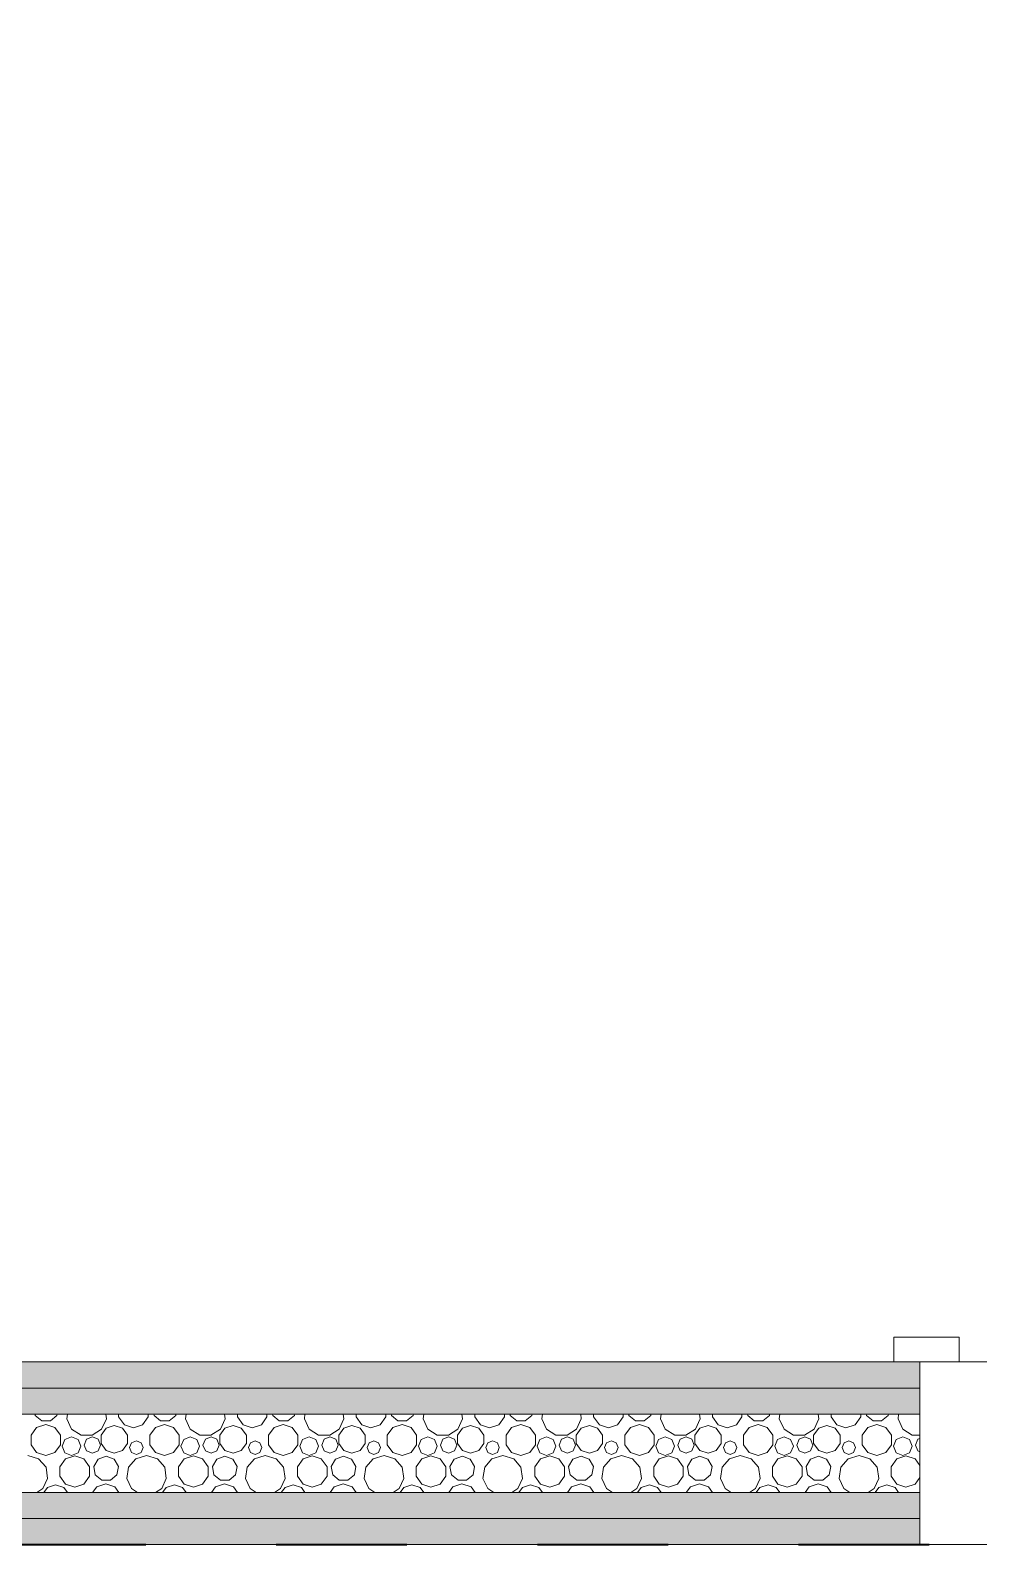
# Model space of a CAD drawing. Header units: metres. Extents: x -1.8 to 75.3, y -2 to 2.8.
# Drawn here: x 44.608 to 45.334, y -2.048 to -0.888 of the extents above; entities that cross this region are included whole.
import ezdxf

# ---------------------------------------------------------------- set-up
doc = ezdxf.new("R2010")
doc.units = ezdxf.units.M
doc.header["$MEASUREMENT"] = 0
doc.linetypes.add('Dashed', pattern=[0.035, 0.0225, -0.0125])
for name, color, linetype, lineweight in [('0_Caneta_No__1', 7, 'Continuous', 40), ('PAREDE CONSTRUIR_Caneta_No__241', 7, 'Continuous', 13), ('PAREDE CONSTRUIR_Caneta_No__255', 255, 'Continuous', 0)]:
    doc.layers.add(name, color=color, linetype=linetype, lineweight=lineweight)
doc.layers.add('PAREDE CONSTRUIR_Caneta_No__9', color=7, linetype='Continuous', lineweight=9, true_color=0x020202)
doc.layers.add('PAREDE CONSTRUIR_Caneta_No__96', color=7, linetype='Continuous', lineweight=0, true_color=0xb6b6b6)

# ---------------------------------------------------------------- blocks, each defined once
blk = doc.blocks.new('*X185', base_point=(47.4062, 0.022))
at = {"layer": 'PAREDE CONSTRUIR_Caneta_No__96', "color": 253, "linetype": 'Continuous', "lineweight": 0, "true_color": 0xb6b6b6}
for p, q in [((44.6115, -1.9482), (44.6116, -1.9492)), ((44.6116, -1.9492), (44.6167, -1.9534)), ((44.6232, -1.9534), (44.6283, -1.9492)), ((44.6283, -1.9492), (44.6284, -1.9482)), ((44.6364, -1.9482), (44.6358, -1.9519)), ((44.6661, -1.9519), (44.6656, -1.9482)), ((44.6755, -1.9482), (44.6755, -1.9503)), ((44.6982, -1.9503), (44.6982, -1.9482)), ((44.7024, -1.9482), (44.7026, -1.9492)), ((44.7026, -1.9492), (44.7076, -1.9534)), ((44.7142, -1.9534), (44.7192, -1.9492)), ((44.7192, -1.9492), (44.7194, -1.9482)), ((44.7273, -1.9482), (44.7268, -1.9519)), ((44.757, -1.9519), (44.7565, -1.9482)), ((44.7664, -1.9482), (44.7664, -1.9503)), ((44.7891, -1.9503), (44.7891, -1.9482)), ((44.7933, -1.9482), (44.7935, -1.9492)), ((44.7935, -1.9492), (44.7985, -1.9534)), ((44.8051, -1.9534), (44.8101, -1.9492)), ((44.8101, -1.9492), (44.8103, -1.9482)), ((44.8182, -1.9482), (44.8177, -1.9519)), ((44.848, -1.9519), (44.8474, -1.9482)), ((44.8574, -1.9482), (44.8574, -1.9503)), ((44.8801, -1.9503), (44.8801, -1.9482)), ((44.8842, -1.9482), (44.8844, -1.9492)), ((44.8844, -1.9492), (44.8894, -1.9534)), ((44.896, -1.9534), (44.901, -1.9492)), ((44.901, -1.9492), (44.9012, -1.9482)), ((44.9091, -1.9482), (44.9086, -1.9519)), ((44.9389, -1.9519), (44.9384, -1.9482)), ((44.9483, -1.9482), (44.9483, -1.9503)), ((44.971, -1.9503), (44.971, -1.9482)), ((44.9752, -1.9482), (44.9754, -1.9492)), ((44.9754, -1.9492), (44.9804, -1.9534)), ((44.9869, -1.9534), (44.992, -1.9492)), ((44.992, -1.9492), (44.9921, -1.9482)), ((45.0001, -1.9482), (44.9995, -1.9519)), ((45.0298, -1.9519), (45.0293, -1.9482)), ((45.0392, -1.9482), (45.0392, -1.9503)), ((45.0619, -1.9503), (45.0619, -1.9482)), ((45.0661, -1.9482), (45.0663, -1.9492)), ((45.0663, -1.9492), (45.0713, -1.9534)), ((45.0779, -1.9534), (45.0829, -1.9492)), ((45.0829, -1.9492), (45.0831, -1.9482)), ((45.091, -1.9482), (45.0905, -1.9519)), ((45.1208, -1.9519), (45.1202, -1.9482)), ((45.1302, -1.9482), (45.1302, -1.9503)), ((45.1528, -1.9503), (45.1528, -1.9482)), ((45.157, -1.9482), (45.1572, -1.9492)), ((45.1572, -1.9492), (45.1622, -1.9534)), ((45.1688, -1.9534), (45.1738, -1.9492)), ((45.1738, -1.9492), (45.174, -1.9482)), ((45.1819, -1.9482), (45.1814, -1.9519)), ((45.2117, -1.9519), (45.2112, -1.9482)), ((45.2211, -1.9482), (45.2211, -1.9503)), ((45.2438, -1.9503), (45.2438, -1.9482)), ((45.248, -1.9482), (45.2481, -1.9492)), ((45.2481, -1.9492), (45.2532, -1.9534)), ((45.2597, -1.9534), (45.2647, -1.9492)), ((45.2647, -1.9492), (45.2649, -1.9482)), ((45.2728, -1.9482), (45.2723, -1.9519)), ((44.6127, -1.9585), (44.6084, -1.9644)), ((44.6197, -1.9562), (44.6127, -1.9585)), ((44.6167, -1.9534), (44.6232, -1.9534)), ((44.6266, -1.9585), (44.6197, -1.9562)), ((44.6309, -1.9644), (44.6266, -1.9585)), ((44.6358, -1.9519), (44.6394, -1.9598)), ((44.6394, -1.9598), (44.6467, -1.9644)), ((44.6553, -1.9644), (44.6625, -1.9598)), ((44.666, -1.9589), (44.6621, -1.9642)), ((44.6625, -1.9598), (44.6661, -1.9519)), ((44.6722, -1.9568), (44.666, -1.9589)), ((44.6785, -1.9589), (44.6722, -1.9568)), ((44.6755, -1.9503), (44.6799, -1.9563)), ((44.6824, -1.9642), (44.6785, -1.9589)), ((44.6799, -1.9563), (44.6869, -1.9586)), ((44.6869, -1.9586), (44.6939, -1.9563)), ((44.6939, -1.9563), (44.6982, -1.9503)), ((44.7037, -1.9585), (44.6994, -1.9644)), ((44.7106, -1.9562), (44.7037, -1.9585)), ((44.7076, -1.9534), (44.7142, -1.9534)), ((44.7176, -1.9585), (44.7106, -1.9562)), ((44.7219, -1.9644), (44.7176, -1.9585)), ((44.7268, -1.9519), (44.7303, -1.9598)), ((44.7303, -1.9598), (44.7376, -1.9644)), ((44.7462, -1.9644), (44.7535, -1.9598)), ((44.7569, -1.9589), (44.7531, -1.9642)), ((44.7535, -1.9598), (44.757, -1.9519)), ((44.7632, -1.9568), (44.7569, -1.9589)), ((44.7694, -1.9589), (44.7632, -1.9568)), ((44.7664, -1.9503), (44.7708, -1.9563)), ((44.7733, -1.9642), (44.7694, -1.9589)), ((44.7708, -1.9563), (44.7778, -1.9586)), ((44.7778, -1.9586), (44.7848, -1.9563)), ((44.7848, -1.9563), (44.7891, -1.9503)), ((44.7946, -1.9585), (44.7903, -1.9644)), ((44.8015, -1.9562), (44.7946, -1.9585)), ((44.7985, -1.9534), (44.8051, -1.9534)), ((44.8085, -1.9585), (44.8015, -1.9562)), ((44.8128, -1.9644), (44.8085, -1.9585)), ((44.8177, -1.9519), (44.8213, -1.9598)), ((44.8213, -1.9598), (44.8285, -1.9644)), ((44.8371, -1.9644), (44.8444, -1.9598)), ((44.8479, -1.9589), (44.844, -1.9642)), ((44.8444, -1.9598), (44.848, -1.9519)), ((44.8541, -1.9568), (44.8479, -1.9589)), ((44.8604, -1.9589), (44.8541, -1.9568)), ((44.8574, -1.9503), (44.8617, -1.9563)), ((44.8642, -1.9642), (44.8604, -1.9589)), ((44.8617, -1.9563), (44.8687, -1.9586)), ((44.8687, -1.9586), (44.8757, -1.9563)), ((44.8757, -1.9563), (44.8801, -1.9503)), ((44.8855, -1.9585), (44.8812, -1.9644)), ((44.8925, -1.9562), (44.8855, -1.9585)), ((44.8894, -1.9534), (44.896, -1.9534)), ((44.8994, -1.9585), (44.8925, -1.9562)), ((44.9037, -1.9644), (44.8994, -1.9585)), ((44.9086, -1.9519), (44.9122, -1.9598)), ((44.9122, -1.9598), (44.9194, -1.9644)), ((44.9281, -1.9644), (44.9353, -1.9598)), ((44.9388, -1.9589), (44.9349, -1.9642)), ((44.9353, -1.9598), (44.9389, -1.9519)), ((44.945, -1.9568), (44.9388, -1.9589)), ((44.9513, -1.9589), (44.945, -1.9568)), ((44.9483, -1.9503), (44.9526, -1.9563)), ((44.9551, -1.9642), (44.9513, -1.9589)), ((44.9526, -1.9563), (44.9596, -1.9586)), ((44.9596, -1.9586), (44.9667, -1.9563)), ((44.9667, -1.9563), (44.971, -1.9503)), ((44.9764, -1.9585), (44.9722, -1.9644)), ((44.9834, -1.9562), (44.9764, -1.9585)), ((44.9804, -1.9534), (44.9869, -1.9534)), ((44.9904, -1.9585), (44.9834, -1.9562)), ((44.9946, -1.9644), (44.9904, -1.9585)), ((44.9995, -1.9519), (45.0031, -1.9598)), ((45.0031, -1.9598), (45.0104, -1.9644)), ((45.019, -1.9644), (45.0262, -1.9598)), ((45.0297, -1.9589), (45.0258, -1.9642)), ((45.0262, -1.9598), (45.0298, -1.9519)), ((45.036, -1.9568), (45.0297, -1.9589)), ((45.0422, -1.9589), (45.036, -1.9568)), ((45.0392, -1.9503), (45.0436, -1.9563)), ((45.0461, -1.9642), (45.0422, -1.9589)), ((45.0436, -1.9563), (45.0506, -1.9586)), ((45.0506, -1.9586), (45.0576, -1.9563)), ((45.0576, -1.9563), (45.0619, -1.9503)), ((45.0674, -1.9585), (45.0631, -1.9644)), ((45.0743, -1.9562), (45.0674, -1.9585)), ((45.0713, -1.9534), (45.0779, -1.9534)), ((45.0813, -1.9585), (45.0743, -1.9562)), ((45.0856, -1.9644), (45.0813, -1.9585)), ((45.0905, -1.9519), (45.094, -1.9598)), ((45.094, -1.9598), (45.1013, -1.9644)), ((45.1099, -1.9644), (45.1172, -1.9598)), ((45.1206, -1.9589), (45.1168, -1.9642)), ((45.1172, -1.9598), (45.1208, -1.9519)), ((45.1269, -1.9568), (45.1206, -1.9589)), ((45.1331, -1.9589), (45.1269, -1.9568)), ((45.1302, -1.9503), (45.1345, -1.9563)), ((45.137, -1.9642), (45.1331, -1.9589)), ((45.1345, -1.9563), (45.1415, -1.9586)), ((45.1415, -1.9586), (45.1485, -1.9563)), ((45.1485, -1.9563), (45.1528, -1.9503)), ((45.1583, -1.9585), (45.154, -1.9644)), ((45.1653, -1.9562), (45.1583, -1.9585)), ((45.1622, -1.9534), (45.1688, -1.9534)), ((45.1722, -1.9585), (45.1653, -1.9562)), ((45.1765, -1.9644), (45.1722, -1.9585)), ((45.1814, -1.9519), (45.185, -1.9598)), ((45.185, -1.9598), (45.1922, -1.9644)), ((45.2008, -1.9644), (45.2081, -1.9598)), ((45.2116, -1.9589), (45.2077, -1.9642)), ((45.2081, -1.9598), (45.2117, -1.9519)), ((45.2178, -1.9568), (45.2116, -1.9589)), ((45.2241, -1.9589), (45.2178, -1.9568)), ((45.2211, -1.9503), (45.2254, -1.9563)), ((45.2279, -1.9642), (45.2241, -1.9589)), ((45.2254, -1.9563), (45.2324, -1.9586)), ((45.2324, -1.9586), (45.2394, -1.9563)), ((45.2394, -1.9563), (45.2438, -1.9503)), ((45.2492, -1.9585), (45.2449, -1.9644)), ((45.2562, -1.9562), (45.2492, -1.9585)), ((45.2532, -1.9534), (45.2597, -1.9534)), ((45.2631, -1.9585), (45.2562, -1.9562)), ((45.2674, -1.9644), (45.2631, -1.9585)), ((45.2723, -1.9519), (45.2759, -1.9598)), ((45.2759, -1.9598), (45.2832, -1.9644)), ((44.6084, -1.9644), (44.6084, -1.9717)), ((44.6084, -1.9717), (44.6127, -1.9776)), ((44.6266, -1.9776), (44.6309, -1.9717)), ((44.6309, -1.9717), (44.6309, -1.9644)), ((44.6344, -1.9677), (44.6323, -1.9728)), ((44.6394, -1.9657), (44.6344, -1.9677)), ((44.6445, -1.9677), (44.6394, -1.9657)), ((44.6466, -1.9728), (44.6445, -1.9677)), ((44.6467, -1.9644), (44.6553, -1.9644)), ((44.651, -1.9675), (44.6491, -1.9719)), ((44.6491, -1.9719), (44.651, -1.9763)), ((44.6554, -1.9656), (44.651, -1.9675)), ((44.6598, -1.9675), (44.6554, -1.9656)), ((44.6617, -1.9719), (44.6598, -1.9675)), ((44.6598, -1.9763), (44.6617, -1.9719)), ((44.6621, -1.9642), (44.6621, -1.9708)), ((44.6621, -1.9708), (44.666, -1.9761)), ((44.6785, -1.9761), (44.6824, -1.9708)), ((44.6824, -1.9708), (44.6824, -1.9642)), ((44.6854, -1.9702), (44.6839, -1.9738)), ((44.6891, -1.9687), (44.6854, -1.9702)), ((44.6927, -1.9702), (44.6891, -1.9687)), ((44.6943, -1.9738), (44.6927, -1.9702)), ((44.6994, -1.9644), (44.6994, -1.9717)), ((44.6994, -1.9717), (44.7037, -1.9776)), ((44.7176, -1.9776), (44.7219, -1.9717)), ((44.7219, -1.9717), (44.7219, -1.9644)), ((44.7253, -1.9677), (44.7232, -1.9728)), ((44.7304, -1.9657), (44.7253, -1.9677)), ((44.7354, -1.9677), (44.7304, -1.9657)), ((44.7375, -1.9728), (44.7354, -1.9677)), ((44.7376, -1.9644), (44.7462, -1.9644)), ((44.7419, -1.9675), (44.7401, -1.9719)), ((44.7401, -1.9719), (44.7419, -1.9763)), ((44.7463, -1.9656), (44.7419, -1.9675)), ((44.7508, -1.9675), (44.7463, -1.9656)), ((44.7526, -1.9719), (44.7508, -1.9675)), ((44.7508, -1.9763), (44.7526, -1.9719)), ((44.7531, -1.9642), (44.7531, -1.9708)), ((44.7531, -1.9708), (44.7569, -1.9761)), ((44.7694, -1.9761), (44.7733, -1.9708)), ((44.7733, -1.9708), (44.7733, -1.9642)), ((44.7764, -1.9702), (44.7749, -1.9738)), ((44.78, -1.9687), (44.7764, -1.9702)), ((44.7837, -1.9702), (44.78, -1.9687)), ((44.7852, -1.9738), (44.7837, -1.9702)), ((44.7903, -1.9644), (44.7903, -1.9717)), ((44.7903, -1.9717), (44.7946, -1.9776)), ((44.8085, -1.9776), (44.8128, -1.9717)), ((44.8128, -1.9717), (44.8128, -1.9644)), ((44.8162, -1.9677), (44.8142, -1.9728)), ((44.8213, -1.9657), (44.8162, -1.9677)), ((44.8264, -1.9677), (44.8213, -1.9657)), ((44.8285, -1.9728), (44.8264, -1.9677)), ((44.8285, -1.9644), (44.8371, -1.9644)), ((44.8328, -1.9675), (44.831, -1.9719)), ((44.831, -1.9719), (44.8328, -1.9763)), ((44.8373, -1.9656), (44.8328, -1.9675)), ((44.8417, -1.9675), (44.8373, -1.9656)), ((44.8435, -1.9719), (44.8417, -1.9675)), ((44.8417, -1.9763), (44.8435, -1.9719)), ((44.844, -1.9642), (44.844, -1.9708)), ((44.844, -1.9708), (44.8479, -1.9761)), ((44.8604, -1.9761), (44.8642, -1.9708)), ((44.8642, -1.9708), (44.8642, -1.9642)), ((44.8673, -1.9702), (44.8658, -1.9738)), ((44.8709, -1.9687), (44.8673, -1.9702)), ((44.8746, -1.9702), (44.8709, -1.9687)), ((44.8761, -1.9738), (44.8746, -1.9702)), ((44.8812, -1.9644), (44.8812, -1.9717)), ((44.8812, -1.9717), (44.8855, -1.9776)), ((44.8994, -1.9776), (44.9037, -1.9717)), ((44.9037, -1.9717), (44.9037, -1.9644)), ((44.9072, -1.9677), (44.9051, -1.9728)), ((44.9122, -1.9657), (44.9072, -1.9677)), ((44.9173, -1.9677), (44.9122, -1.9657)), ((44.9194, -1.9728), (44.9173, -1.9677)), ((44.9194, -1.9644), (44.9281, -1.9644)), ((44.9238, -1.9675), (44.9219, -1.9719)), ((44.9219, -1.9719), (44.9238, -1.9763)), ((44.9282, -1.9656), (44.9238, -1.9675)), ((44.9326, -1.9675), (44.9282, -1.9656)), ((44.9345, -1.9719), (44.9326, -1.9675)), ((44.9326, -1.9763), (44.9345, -1.9719)), ((44.9349, -1.9642), (44.9349, -1.9708)), ((44.9349, -1.9708), (44.9388, -1.9761)), ((44.9513, -1.9761), (44.9551, -1.9708)), ((44.9551, -1.9708), (44.9551, -1.9642)), ((44.9582, -1.9702), (44.9567, -1.9738)), ((44.9619, -1.9687), (44.9582, -1.9702)), ((44.9655, -1.9702), (44.9619, -1.9687)), ((44.967, -1.9738), (44.9655, -1.9702)), ((44.9722, -1.9644), (44.9722, -1.9717)), ((44.9722, -1.9717), (44.9764, -1.9776)), ((44.9904, -1.9776), (44.9946, -1.9717)), ((44.9946, -1.9717), (44.9946, -1.9644)), ((44.9981, -1.9677), (44.996, -1.9728)), ((45.0032, -1.9657), (44.9981, -1.9677)), ((45.0082, -1.9677), (45.0032, -1.9657)), ((45.0103, -1.9728), (45.0082, -1.9677)), ((45.0104, -1.9644), (45.019, -1.9644)), ((45.0147, -1.9675), (45.0128, -1.9719)), ((45.0128, -1.9719), (45.0147, -1.9763)), ((45.0191, -1.9656), (45.0147, -1.9675)), ((45.0235, -1.9675), (45.0191, -1.9656)), ((45.0254, -1.9719), (45.0235, -1.9675)), ((45.0235, -1.9763), (45.0254, -1.9719)), ((45.0258, -1.9642), (45.0258, -1.9708)), ((45.0258, -1.9708), (45.0297, -1.9761)), ((45.0422, -1.9761), (45.0461, -1.9708)), ((45.0461, -1.9708), (45.0461, -1.9642)), ((45.0491, -1.9702), (45.0476, -1.9738)), ((45.0528, -1.9687), (45.0491, -1.9702)), ((45.0565, -1.9702), (45.0528, -1.9687)), ((45.058, -1.9738), (45.0565, -1.9702)), ((45.0631, -1.9644), (45.0631, -1.9717)), ((45.0631, -1.9717), (45.0674, -1.9776)), ((45.0813, -1.9776), (45.0856, -1.9717)), ((45.0856, -1.9717), (45.0856, -1.9644)), ((45.089, -1.9677), (45.0869, -1.9728)), ((45.0941, -1.9657), (45.089, -1.9677)), ((45.0991, -1.9677), (45.0941, -1.9657)), ((45.1012, -1.9728), (45.0991, -1.9677)), ((45.1013, -1.9644), (45.1099, -1.9644)), ((45.1056, -1.9675), (45.1038, -1.9719)), ((45.1038, -1.9719), (45.1056, -1.9763)), ((45.11, -1.9656), (45.1056, -1.9675)), ((45.1145, -1.9675), (45.11, -1.9656)), ((45.1163, -1.9719), (45.1145, -1.9675)), ((45.1145, -1.9763), (45.1163, -1.9719)), ((45.1168, -1.9642), (45.1168, -1.9708)), ((45.1168, -1.9708), (45.1206, -1.9761)), ((45.1331, -1.9761), (45.137, -1.9708)), ((45.137, -1.9708), (45.137, -1.9642)), ((45.1401, -1.9702), (45.1386, -1.9738)), ((45.1437, -1.9687), (45.1401, -1.9702)), ((45.1474, -1.9702), (45.1437, -1.9687)), ((45.1489, -1.9738), (45.1474, -1.9702)), ((45.154, -1.9644), (45.154, -1.9717)), ((45.154, -1.9717), (45.1583, -1.9776)), ((45.1722, -1.9776), (45.1765, -1.9717)), ((45.1765, -1.9717), (45.1765, -1.9644)), ((45.18, -1.9677), (45.1779, -1.9728)), ((45.185, -1.9657), (45.18, -1.9677)), ((45.1901, -1.9677), (45.185, -1.9657)), ((45.1922, -1.9728), (45.1901, -1.9677)), ((45.1922, -1.9644), (45.2008, -1.9644)), ((45.1965, -1.9675), (45.1947, -1.9719)), ((45.1947, -1.9719), (45.1965, -1.9763)), ((45.201, -1.9656), (45.1965, -1.9675)), ((45.2054, -1.9675), (45.201, -1.9656)), ((45.2072, -1.9719), (45.2054, -1.9675)), ((45.2054, -1.9763), (45.2072, -1.9719)), ((45.2077, -1.9642), (45.2077, -1.9708)), ((45.2077, -1.9708), (45.2116, -1.9761)), ((45.2241, -1.9761), (45.2279, -1.9708)), ((45.2279, -1.9708), (45.2279, -1.9642)), ((45.231, -1.9702), (45.2295, -1.9738)), ((45.2347, -1.9687), (45.231, -1.9702)), ((45.2383, -1.9702), (45.2347, -1.9687)), ((45.2398, -1.9738), (45.2383, -1.9702)), ((45.2449, -1.9644), (45.2449, -1.9717)), ((45.2449, -1.9717), (45.2492, -1.9776)), ((45.2631, -1.9776), (45.2674, -1.9717)), ((45.2674, -1.9717), (45.2674, -1.9644)), ((45.2709, -1.9677), (45.2688, -1.9728)), ((45.2759, -1.9657), (45.2709, -1.9677)), ((45.281, -1.9677), (45.2759, -1.9657)), ((45.2831, -1.9728), (45.281, -1.9677)), ((45.2832, -1.9644), (45.2891, -1.9644)), ((45.2875, -1.9675), (45.2856, -1.9719)), ((45.2856, -1.9719), (45.2875, -1.9763)), ((45.2891, -1.9668), (45.2875, -1.9675)), ((44.6142, -1.9824), (44.606, -1.9799)), ((44.6127, -1.9776), (44.6197, -1.9799)), ((44.6199, -1.9889), (44.6142, -1.9824)), ((44.6197, -1.9799), (44.6266, -1.9776)), ((44.6349, -1.9825), (44.6305, -1.9885)), ((44.6323, -1.9728), (44.6344, -1.9779)), ((44.6344, -1.9779), (44.6394, -1.9799)), ((44.6419, -1.9802), (44.6349, -1.9825)), ((44.6394, -1.9799), (44.6445, -1.9779)), ((44.6489, -1.9825), (44.6419, -1.9802)), ((44.6445, -1.9779), (44.6466, -1.9728)), ((44.6532, -1.9885), (44.6489, -1.9825)), ((44.651, -1.9763), (44.6554, -1.9782)), ((44.6554, -1.9782), (44.6598, -1.9763)), ((44.6597, -1.9826), (44.6564, -1.9883)), ((44.6659, -1.9803), (44.6597, -1.9826)), ((44.672, -1.9826), (44.6659, -1.9803)), ((44.666, -1.9761), (44.6722, -1.9781)), ((44.6753, -1.9883), (44.672, -1.9826)), ((44.6722, -1.9781), (44.6785, -1.9761)), ((44.6886, -1.9824), (44.683, -1.9889)), ((44.6839, -1.9738), (44.6854, -1.9775)), ((44.6854, -1.9775), (44.6891, -1.979)), ((44.6969, -1.9799), (44.6886, -1.9824)), ((44.6891, -1.979), (44.6927, -1.9775)), ((44.6927, -1.9775), (44.6943, -1.9738)), ((44.7052, -1.9824), (44.6969, -1.9799)), ((44.7037, -1.9776), (44.7106, -1.9799)), ((44.7108, -1.9889), (44.7052, -1.9824)), ((44.7106, -1.9799), (44.7176, -1.9776)), ((44.7258, -1.9825), (44.7214, -1.9885)), ((44.7232, -1.9728), (44.7253, -1.9779)), ((44.7253, -1.9779), (44.7304, -1.9799)), ((44.7328, -1.9802), (44.7258, -1.9825)), ((44.7304, -1.9799), (44.7354, -1.9779)), ((44.7398, -1.9825), (44.7328, -1.9802)), ((44.7354, -1.9779), (44.7375, -1.9728)), ((44.7441, -1.9885), (44.7398, -1.9825)), ((44.7419, -1.9763), (44.7463, -1.9782)), ((44.7463, -1.9782), (44.7508, -1.9763)), ((44.7506, -1.9826), (44.7474, -1.9883)), ((44.7568, -1.9803), (44.7506, -1.9826)), ((44.763, -1.9826), (44.7568, -1.9803)), ((44.7569, -1.9761), (44.7632, -1.9781)), ((44.7662, -1.9883), (44.763, -1.9826)), ((44.7632, -1.9781), (44.7694, -1.9761)), ((44.7796, -1.9824), (44.7739, -1.9889)), ((44.7749, -1.9738), (44.7764, -1.9775)), ((44.7764, -1.9775), (44.78, -1.979)), ((44.7878, -1.9799), (44.7796, -1.9824)), ((44.78, -1.979), (44.7837, -1.9775)), ((44.7837, -1.9775), (44.7852, -1.9738)), ((44.7961, -1.9824), (44.7878, -1.9799)), ((44.7946, -1.9776), (44.8015, -1.9799)), ((44.8017, -1.9889), (44.7961, -1.9824)), ((44.8015, -1.9799), (44.8085, -1.9776)), ((44.8167, -1.9825), (44.8124, -1.9885)), ((44.8142, -1.9728), (44.8162, -1.9779)), ((44.8162, -1.9779), (44.8213, -1.9799)), ((44.8237, -1.9802), (44.8167, -1.9825)), ((44.8213, -1.9799), (44.8264, -1.9779)), ((44.8307, -1.9825), (44.8237, -1.9802)), ((44.8264, -1.9779), (44.8285, -1.9728)), ((44.8351, -1.9885), (44.8307, -1.9825)), ((44.8328, -1.9763), (44.8373, -1.9782)), ((44.8373, -1.9782), (44.8417, -1.9763)), ((44.8416, -1.9826), (44.8383, -1.9883)), ((44.8477, -1.9803), (44.8416, -1.9826)), ((44.8539, -1.9826), (44.8477, -1.9803)), ((44.8479, -1.9761), (44.8541, -1.9781)), ((44.8572, -1.9883), (44.8539, -1.9826)), ((44.8541, -1.9781), (44.8604, -1.9761)), ((44.8705, -1.9824), (44.8648, -1.9889)), ((44.8658, -1.9738), (44.8673, -1.9775)), ((44.8673, -1.9775), (44.8709, -1.979)), ((44.8788, -1.9799), (44.8705, -1.9824)), ((44.8709, -1.979), (44.8746, -1.9775)), ((44.8746, -1.9775), (44.8761, -1.9738)), ((44.887, -1.9824), (44.8788, -1.9799)), ((44.8855, -1.9776), (44.8925, -1.9799)), ((44.8927, -1.9889), (44.887, -1.9824)), ((44.8925, -1.9799), (44.8994, -1.9776)), ((44.9076, -1.9825), (44.9033, -1.9885)), ((44.9051, -1.9728), (44.9072, -1.9779)), ((44.9072, -1.9779), (44.9122, -1.9799)), ((44.9146, -1.9802), (44.9076, -1.9825)), ((44.9122, -1.9799), (44.9173, -1.9779)), ((44.9217, -1.9825), (44.9146, -1.9802)), ((44.9173, -1.9779), (44.9194, -1.9728)), ((44.926, -1.9885), (44.9217, -1.9825)), ((44.9238, -1.9763), (44.9282, -1.9782)), ((44.9282, -1.9782), (44.9326, -1.9763)), ((44.9325, -1.9826), (44.9292, -1.9883)), ((44.9387, -1.9803), (44.9325, -1.9826)), ((44.9448, -1.9826), (44.9387, -1.9803)), ((44.9388, -1.9761), (44.945, -1.9781)), ((44.9481, -1.9883), (44.9448, -1.9826)), ((44.945, -1.9781), (44.9513, -1.9761)), ((44.9614, -1.9824), (44.9558, -1.9889)), ((44.9567, -1.9738), (44.9582, -1.9775)), ((44.9582, -1.9775), (44.9619, -1.979)), ((44.9697, -1.9799), (44.9614, -1.9824)), ((44.9619, -1.979), (44.9655, -1.9775)), ((44.9655, -1.9775), (44.967, -1.9738)), ((44.978, -1.9824), (44.9697, -1.9799)), ((44.9764, -1.9776), (44.9834, -1.9799)), ((44.9836, -1.9889), (44.978, -1.9824)), ((44.9834, -1.9799), (44.9904, -1.9776)), ((44.9986, -1.9825), (44.9942, -1.9885)), ((44.996, -1.9728), (44.9981, -1.9779)), ((44.9981, -1.9779), (45.0032, -1.9799)), ((45.0056, -1.9802), (44.9986, -1.9825)), ((45.0032, -1.9799), (45.0082, -1.9779)), ((45.0126, -1.9825), (45.0056, -1.9802)), ((45.0082, -1.9779), (45.0103, -1.9728)), ((45.0169, -1.9885), (45.0126, -1.9825)), ((45.0147, -1.9763), (45.0191, -1.9782)), ((45.0191, -1.9782), (45.0235, -1.9763)), ((45.0234, -1.9826), (45.0201, -1.9883)), ((45.0296, -1.9803), (45.0234, -1.9826)), ((45.0357, -1.9826), (45.0296, -1.9803)), ((45.0297, -1.9761), (45.036, -1.9781)), ((45.039, -1.9883), (45.0357, -1.9826)), ((45.036, -1.9781), (45.0422, -1.9761)), ((45.0523, -1.9824), (45.0467, -1.9889)), ((45.0476, -1.9738), (45.0491, -1.9775)), ((45.0491, -1.9775), (45.0528, -1.979)), ((45.0606, -1.9799), (45.0523, -1.9824)), ((45.0528, -1.979), (45.0565, -1.9775)), ((45.0565, -1.9775), (45.058, -1.9738)), ((45.0689, -1.9824), (45.0606, -1.9799)), ((45.0674, -1.9776), (45.0743, -1.9799)), ((45.0745, -1.9889), (45.0689, -1.9824)), ((45.0743, -1.9799), (45.0813, -1.9776)), ((45.0895, -1.9825), (45.0852, -1.9885)), ((45.0869, -1.9728), (45.089, -1.9779)), ((45.089, -1.9779), (45.0941, -1.9799)), ((45.0965, -1.9802), (45.0895, -1.9825)), ((45.0941, -1.9799), (45.0991, -1.9779)), ((45.1035, -1.9825), (45.0965, -1.9802)), ((45.0991, -1.9779), (45.1012, -1.9728)), ((45.1078, -1.9885), (45.1035, -1.9825)), ((45.1056, -1.9763), (45.11, -1.9782)), ((45.11, -1.9782), (45.1145, -1.9763)), ((45.1143, -1.9826), (45.1111, -1.9883)), ((45.1205, -1.9803), (45.1143, -1.9826)), ((45.1267, -1.9826), (45.1205, -1.9803)), ((45.1206, -1.9761), (45.1269, -1.9781)), ((45.13, -1.9883), (45.1267, -1.9826)), ((45.1269, -1.9781), (45.1331, -1.9761)), ((45.1433, -1.9824), (45.1376, -1.9889)), ((45.1386, -1.9738), (45.1401, -1.9775)), ((45.1401, -1.9775), (45.1437, -1.979)), ((45.1515, -1.9799), (45.1433, -1.9824)), ((45.1437, -1.979), (45.1474, -1.9775)), ((45.1474, -1.9775), (45.1489, -1.9738)), ((45.1598, -1.9824), (45.1515, -1.9799)), ((45.1583, -1.9776), (45.1653, -1.9799)), ((45.1655, -1.9889), (45.1598, -1.9824)), ((45.1653, -1.9799), (45.1722, -1.9776)), ((45.1804, -1.9825), (45.1761, -1.9885)), ((45.1779, -1.9728), (45.18, -1.9779)), ((45.18, -1.9779), (45.185, -1.9799)), ((45.1874, -1.9802), (45.1804, -1.9825)), ((45.185, -1.9799), (45.1901, -1.9779)), ((45.1944, -1.9825), (45.1874, -1.9802)), ((45.1901, -1.9779), (45.1922, -1.9728)), ((45.1988, -1.9885), (45.1944, -1.9825)), ((45.1965, -1.9763), (45.201, -1.9782)), ((45.201, -1.9782), (45.2054, -1.9763)), ((45.2053, -1.9826), (45.202, -1.9883)), ((45.2114, -1.9803), (45.2053, -1.9826)), ((45.2176, -1.9826), (45.2114, -1.9803)), ((45.2116, -1.9761), (45.2178, -1.9781)), ((45.2209, -1.9883), (45.2176, -1.9826)), ((45.2178, -1.9781), (45.2241, -1.9761)), ((45.2342, -1.9824), (45.2285, -1.9889)), ((45.2295, -1.9738), (45.231, -1.9775)), ((45.231, -1.9775), (45.2347, -1.979)), ((45.2425, -1.9799), (45.2342, -1.9824)), ((45.2347, -1.979), (45.2383, -1.9775)), ((45.2383, -1.9775), (45.2398, -1.9738)), ((45.2507, -1.9824), (45.2425, -1.9799)), ((45.2492, -1.9776), (45.2562, -1.9799)), ((45.2564, -1.9889), (45.2507, -1.9824)), ((45.2562, -1.9799), (45.2631, -1.9776)), ((45.2713, -1.9825), (45.267, -1.9885)), ((45.2688, -1.9728), (45.2709, -1.9779)), ((45.2709, -1.9779), (45.2759, -1.9799)), ((45.2784, -1.9802), (45.2713, -1.9825)), ((45.2759, -1.9799), (45.281, -1.9779)), ((45.2854, -1.9825), (45.2784, -1.9802)), ((45.281, -1.9779), (45.2831, -1.9728)), ((45.2891, -1.9876), (45.2854, -1.9825)), ((45.2875, -1.9763), (45.2891, -1.977)), ((44.6211, -1.9974), (44.6199, -1.9889)), ((44.6305, -1.9885), (44.6305, -1.9958)), ((44.6532, -1.9958), (44.6532, -1.9885)), ((44.6564, -1.9883), (44.6576, -1.9947)), ((44.6576, -1.9947), (44.6626, -1.9989)), ((44.6692, -1.9989), (44.6742, -1.9947)), ((44.6742, -1.9947), (44.6753, -1.9883)), ((44.683, -1.9889), (44.6818, -1.9974)), ((44.712, -1.9974), (44.7108, -1.9889)), ((44.7214, -1.9885), (44.7214, -1.9958)), ((44.7441, -1.9958), (44.7441, -1.9885)), ((44.7474, -1.9883), (44.7485, -1.9947)), ((44.7485, -1.9947), (44.7535, -1.9989)), ((44.7601, -1.9989), (44.7651, -1.9947)), ((44.7651, -1.9947), (44.7662, -1.9883)), ((44.7739, -1.9889), (44.7727, -1.9974)), ((44.803, -1.9974), (44.8017, -1.9889)), ((44.8124, -1.9885), (44.8124, -1.9958)), ((44.8351, -1.9958), (44.8351, -1.9885)), ((44.8383, -1.9883), (44.8394, -1.9947)), ((44.8394, -1.9947), (44.8444, -1.9989)), ((44.851, -1.9989), (44.856, -1.9947)), ((44.856, -1.9947), (44.8572, -1.9883)), ((44.8648, -1.9889), (44.8636, -1.9974)), ((44.8939, -1.9974), (44.8927, -1.9889)), ((44.9033, -1.9885), (44.9033, -1.9958)), ((44.926, -1.9958), (44.926, -1.9885)), ((44.9292, -1.9883), (44.9304, -1.9947)), ((44.9304, -1.9947), (44.9354, -1.9989)), ((44.9419, -1.9989), (44.947, -1.9947)), ((44.947, -1.9947), (44.9481, -1.9883)), ((44.9558, -1.9889), (44.9545, -1.9974)), ((44.9848, -1.9974), (44.9836, -1.9889)), ((44.9942, -1.9885), (44.9942, -1.9958)), ((45.0169, -1.9958), (45.0169, -1.9885)), ((45.0201, -1.9883), (45.0213, -1.9947)), ((45.0213, -1.9947), (45.0263, -1.9989)), ((45.0329, -1.9989), (45.0379, -1.9947)), ((45.0379, -1.9947), (45.039, -1.9883)), ((45.0467, -1.9889), (45.0455, -1.9974)), ((45.0758, -1.9974), (45.0745, -1.9889)), ((45.0852, -1.9885), (45.0852, -1.9958)), ((45.1078, -1.9958), (45.1078, -1.9885)), ((45.1111, -1.9883), (45.1122, -1.9947)), ((45.1122, -1.9947), (45.1172, -1.9989)), ((45.1238, -1.9989), (45.1288, -1.9947)), ((45.1288, -1.9947), (45.13, -1.9883)), ((45.1376, -1.9889), (45.1364, -1.9974)), ((45.1667, -1.9974), (45.1655, -1.9889)), ((45.1761, -1.9885), (45.1761, -1.9958)), ((45.1988, -1.9958), (45.1988, -1.9885)), ((45.202, -1.9883), (45.2031, -1.9947)), ((45.2031, -1.9947), (45.2082, -1.9989)), ((45.2147, -1.9989), (45.2197, -1.9947)), ((45.2197, -1.9947), (45.2209, -1.9883)), ((45.2285, -1.9889), (45.2273, -1.9974)), ((45.2576, -1.9974), (45.2564, -1.9889)), ((45.267, -1.9885), (45.267, -1.9958)), ((44.6129, -2.0082), (44.6175, -2.0053)), ((44.6175, -2.0053), (44.6211, -1.9974)), ((44.621, -2.0044), (44.6182, -2.0082)), ((44.6272, -2.0023), (44.621, -2.0044)), ((44.6335, -2.0044), (44.6272, -2.0023)), ((44.6305, -1.9958), (44.6349, -2.0018)), ((44.6363, -2.0082), (44.6335, -2.0044)), ((44.6349, -2.0018), (44.6419, -2.0041)), ((44.6419, -2.0041), (44.6489, -2.0018)), ((44.6489, -2.0018), (44.6532, -1.9958)), ((44.6587, -2.004), (44.6556, -2.0082)), ((44.6656, -2.0017), (44.6587, -2.004)), ((44.6626, -1.9989), (44.6692, -1.9989)), ((44.6726, -2.004), (44.6656, -2.0017)), ((44.6757, -2.0082), (44.6726, -2.004)), ((44.6818, -1.9974), (44.6853, -2.0053)), ((44.6853, -2.0053), (44.69, -2.0082)), ((44.7038, -2.0082), (44.7085, -2.0053)), ((44.7085, -2.0053), (44.712, -1.9974)), ((44.7119, -2.0044), (44.7091, -2.0082)), ((44.7182, -2.0023), (44.7119, -2.0044)), ((44.7244, -2.0044), (44.7182, -2.0023)), ((44.7214, -1.9958), (44.7258, -2.0018)), ((44.7272, -2.0082), (44.7244, -2.0044)), ((44.7258, -2.0018), (44.7328, -2.0041)), ((44.7328, -2.0041), (44.7398, -2.0018)), ((44.7398, -2.0018), (44.7441, -1.9958)), ((44.7496, -2.004), (44.7465, -2.0082)), ((44.7565, -2.0017), (44.7496, -2.004)), ((44.7535, -1.9989), (44.7601, -1.9989)), ((44.7635, -2.004), (44.7565, -2.0017)), ((44.7666, -2.0082), (44.7635, -2.004)), ((44.7727, -1.9974), (44.7763, -2.0053)), ((44.7763, -2.0053), (44.7809, -2.0082)), ((44.7948, -2.0082), (44.7994, -2.0053)), ((44.7994, -2.0053), (44.803, -1.9974)), ((44.8029, -2.0044), (44.8, -2.0082)), ((44.8091, -2.0023), (44.8029, -2.0044)), ((44.8154, -2.0044), (44.8091, -2.0023)), ((44.8124, -1.9958), (44.8167, -2.0018)), ((44.8182, -2.0082), (44.8154, -2.0044)), ((44.8167, -2.0018), (44.8237, -2.0041)), ((44.8237, -2.0041), (44.8307, -2.0018)), ((44.8307, -2.0018), (44.8351, -1.9958)), ((44.8405, -2.004), (44.8374, -2.0082)), ((44.8475, -2.0017), (44.8405, -2.004)), ((44.8444, -1.9989), (44.851, -1.9989)), ((44.8544, -2.004), (44.8475, -2.0017)), ((44.8575, -2.0082), (44.8544, -2.004)), ((44.8636, -1.9974), (44.8672, -2.0053)), ((44.8672, -2.0053), (44.8718, -2.0082)), ((44.8857, -2.0082), (44.8903, -2.0053)), ((44.8903, -2.0053), (44.8939, -1.9974)), ((44.8938, -2.0044), (44.891, -2.0082)), ((44.9, -2.0023), (44.8938, -2.0044)), ((44.9063, -2.0044), (44.9, -2.0023)), ((44.9033, -1.9958), (44.9076, -2.0018)), ((44.9091, -2.0082), (44.9063, -2.0044)), ((44.9076, -2.0018), (44.9146, -2.0041)), ((44.9146, -2.0041), (44.9217, -2.0018)), ((44.9217, -2.0018), (44.926, -1.9958)), ((44.9314, -2.004), (44.9283, -2.0082)), ((44.9384, -2.0017), (44.9314, -2.004)), ((44.9354, -1.9989), (44.9419, -1.9989)), ((44.9454, -2.004), (44.9384, -2.0017)), ((44.9485, -2.0082), (44.9454, -2.004)), ((44.9545, -1.9974), (44.9581, -2.0053)), ((44.9581, -2.0053), (44.9627, -2.0082)), ((44.9766, -2.0082), (44.9812, -2.0053)), ((44.9812, -2.0053), (44.9848, -1.9974)), ((44.9847, -2.0044), (44.9819, -2.0082)), ((44.991, -2.0023), (44.9847, -2.0044)), ((44.9972, -2.0044), (44.991, -2.0023)), ((44.9942, -1.9958), (44.9986, -2.0018)), ((45, -2.0082), (44.9972, -2.0044)), ((44.9986, -2.0018), (45.0056, -2.0041)), ((45.0056, -2.0041), (45.0126, -2.0018)), ((45.0126, -2.0018), (45.0169, -1.9958)), ((45.0224, -2.004), (45.0193, -2.0082)), ((45.0293, -2.0017), (45.0224, -2.004)), ((45.0263, -1.9989), (45.0329, -1.9989)), ((45.0363, -2.004), (45.0293, -2.0017)), ((45.0394, -2.0082), (45.0363, -2.004)), ((45.0455, -1.9974), (45.049, -2.0053)), ((45.049, -2.0053), (45.0537, -2.0082)), ((45.0676, -2.0082), (45.0722, -2.0053)), ((45.0722, -2.0053), (45.0758, -1.9974)), ((45.0756, -2.0044), (45.0728, -2.0082)), ((45.0819, -2.0023), (45.0756, -2.0044)), ((45.0881, -2.0044), (45.0819, -2.0023)), ((45.0852, -1.9958), (45.0895, -2.0018)), ((45.0909, -2.0082), (45.0881, -2.0044)), ((45.0895, -2.0018), (45.0965, -2.0041)), ((45.0965, -2.0041), (45.1035, -2.0018)), ((45.1035, -2.0018), (45.1078, -1.9958)), ((45.1133, -2.004), (45.1102, -2.0082)), ((45.1203, -2.0017), (45.1133, -2.004)), ((45.1172, -1.9989), (45.1238, -1.9989)), ((45.1272, -2.004), (45.1203, -2.0017)), ((45.1303, -2.0082), (45.1272, -2.004)), ((45.1364, -1.9974), (45.14, -2.0053)), ((45.14, -2.0053), (45.1446, -2.0082)), ((45.1585, -2.0082), (45.1631, -2.0053)), ((45.1631, -2.0053), (45.1667, -1.9974)), ((45.1666, -2.0044), (45.1637, -2.0082)), ((45.1728, -2.0023), (45.1666, -2.0044)), ((45.1791, -2.0044), (45.1728, -2.0023)), ((45.1761, -1.9958), (45.1804, -2.0018)), ((45.1819, -2.0082), (45.1791, -2.0044)), ((45.1804, -2.0018), (45.1874, -2.0041)), ((45.1874, -2.0041), (45.1944, -2.0018)), ((45.1944, -2.0018), (45.1988, -1.9958)), ((45.2042, -2.004), (45.2011, -2.0082)), ((45.2112, -2.0017), (45.2042, -2.004)), ((45.2082, -1.9989), (45.2147, -1.9989)), ((45.2181, -2.004), (45.2112, -2.0017)), ((45.2212, -2.0082), (45.2181, -2.004)), ((45.2273, -1.9974), (45.2309, -2.0053)), ((45.2309, -2.0053), (45.2355, -2.0082)), ((45.2494, -2.0082), (45.254, -2.0053)), ((45.254, -2.0053), (45.2576, -1.9974)), ((45.2575, -2.0044), (45.2547, -2.0082)), ((45.2637, -2.0023), (45.2575, -2.0044)), ((45.27, -2.0044), (45.2637, -2.0023)), ((45.267, -1.9958), (45.2713, -2.0018)), ((45.2728, -2.0082), (45.27, -2.0044)), ((45.2713, -2.0018), (45.2784, -2.0041)), ((45.2784, -2.0041), (45.2854, -2.0018)), ((45.2854, -2.0018), (45.2891, -1.9967))]:
    blk.add_line(p, q, dxfattribs=at)

msp = doc.modelspace()

# ---------------------------------------------------------------- hatches: boundary and pattern name
at = {"layer": 'PAREDE CONSTRUIR_Caneta_No__255', "linetype": 'Continuous', "lineweight": 0}
for points in [[(45.2891, -1.9082), (43.9962, -1.9082), (43.9962, -1.9282), (45.2891, -1.9282)], [(43.9962, -1.9482), (45.2891, -1.9482), (45.2891, -1.9282), (43.9962, -1.9282)], [(43.9962, -2.0282), (45.2891, -2.0282), (45.2891, -2.0082), (43.9962, -2.0082)], [(45.2891, -2.0282), (43.9962, -2.0282), (43.9962, -2.0482), (45.2891, -2.0482)]]:
    msp.add_hatch(color=255, dxfattribs=at).paths.add_polyline_path(points)

# ---------------------------------------------------------------- linework, layer by layer
at = {"layer": '0_Caneta_No__1', "color": 7, "linetype": 'Dashed', "lineweight": 40}
msp.add_lwpolyline([(43.9962, -2.0482), (49.6762, -2.0482), (49.6762, 2.5923), (43.9962, 2.5923)], close=True, dxfattribs=at)
at = {"layer": 'PAREDE CONSTRUIR_Caneta_No__241', "color": 7, "linetype": 'Continuous', "lineweight": 13}
for p, q in [((45.2891, -1.9082), (45.2691, -1.9082)), ((45.2891, -1.9082), (45.2691, -1.9082)), ((45.2891, -1.9082), (45.2691, -1.9082)), ((45.2891, -1.9082), (45.2891, -1.9282)), ((45.2891, -1.9082), (45.2891, -1.9282)), ((45.2891, -1.9082), (45.2891, -1.9282)), ((43.9962, -1.9282), (45.2891, -1.9282)), ((45.2891, -1.9282), (45.2891, -1.9482)), ((45.2891, -1.9282), (45.2891, -1.9482)), ((45.2891, -1.9282), (45.2891, -1.9482)), ((43.9962, -1.9482), (45.2891, -1.9482)), ((45.2891, -1.9482), (45.2891, -2.0082)), ((45.2891, -1.9482), (45.2891, -2.0082)), ((45.2891, -1.9482), (45.2891, -2.0082)), ((43.9962, -2.0082), (45.2891, -2.0082)), ((45.2891, -2.0082), (45.2891, -2.0282)), ((45.2891, -2.0082), (45.2891, -2.0282)), ((45.2891, -2.0082), (45.2891, -2.0282)), ((43.9962, -2.0282), (45.2891, -2.0282)), ((45.2891, -2.0282), (45.2891, -2.0482)), ((45.2891, -2.0282), (45.2891, -2.0482)), ((45.2891, -2.0282), (45.2891, -2.0482)), ((45.2891, -2.0482), (45.2791, -2.0482)), ((45.2891, -2.0482), (45.2791, -2.0482)), ((45.2891, -2.0482), (45.2791, -2.0482))]:
    msp.add_line(p, q, dxfattribs=at)
for points in [[(45.2891, -1.9082), (43.9962, -1.9082)], [(43.9962, -2.0482), (45.2891, -2.0482)]]:
    msp.add_lwpolyline(points, dxfattribs=at)
at = {"layer": 'PAREDE CONSTRUIR_Caneta_No__9', "color": 18, "linetype": 'Continuous', "lineweight": 9, "true_color": 0x020202}
for p, q in [((45.3191, -1.8892), (45.2691, -1.8892)), ((45.2691, -1.8892), (45.2691, -1.9082)), ((45.3191, -1.9082), (45.3191, -1.8892)), ((45.2691, -1.9082), (45.3191, -1.9082)), ((45.2891, -2.0482), (45.2891, -1.9082)), ((45.2891, -1.9082), (45.3391, -1.9082)), ((45.3291, -2.0482), (45.2791, -2.0482)), ((45.3391, -2.0482), (45.2891, -2.0482))]:
    msp.add_line(p, q, dxfattribs=at)
at = {"layer": 'PAREDE CONSTRUIR_Caneta_No__96', "color": 253, "linetype": 'Continuous', "lineweight": 0, "true_color": 0xb6b6b6}
for p, q in [((48.2891, -1.9082), (45.2891, -1.9082)), ((48.2891, -2.0482), (45.2891, -2.0482))]:
    msp.add_line(p, q, dxfattribs=at)

# ---------------------------------------------------------------- block references
msp.add_blockref('*X185', (47.4062, 0.022), dxfattribs=at)

doc.saveas('drawing.dxf')
